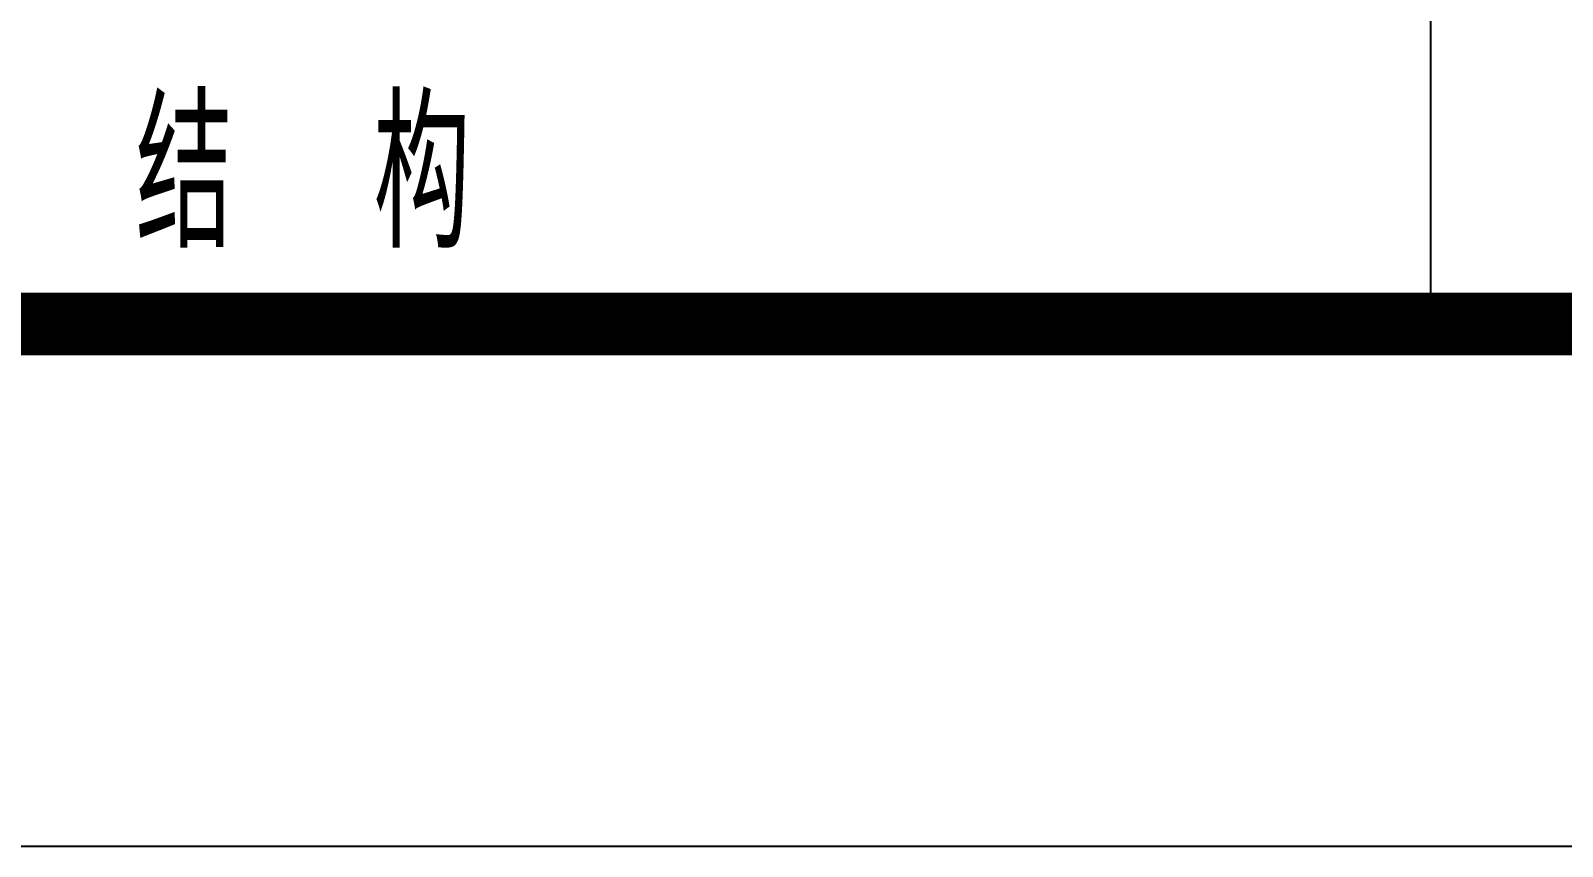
# Model space of a CAD drawing. Extents: x -2331248 to -1198620, y -977263 to -545844.
# Drawn here: x -1733635 to -1729969, y -676588 to -674636 of the extents above; entities that cross this region are included whole.
import ezdxf

# ---------------------------------------------------------------- set-up
doc = ezdxf.new("R2010")
doc.units = 0
doc.header["$LTSCALE"] = 1000
doc.header["$MEASUREMENT"] = 0
doc.layers.get('0').update_dxf_attribs({"linetype": 'CONTINUOUS'})
doc.layers.add('PUB_TITLE', color=4, linetype='CONTINUOUS')
doc.layers.add('t图框', color=222, linetype='CONTINUOUS')
doc.styles.add('房间名称', font='SIMPLEX', dxfattribs={"width": 0.7, "bigfont": '0HZTXT'})

# ---------------------------------------------------------------- blocks, each defined once
blk = doc.blocks.new('ASDDA')
at = {"layer": 't图框'}
for p, q in [((-283365.6, 3065618.5), (-283365.6, 3061618.5)), ((-315865.6, 3061618.4), (-273365.6, 3061618.4))]:
    blk.add_line(p, q, dxfattribs=at)
at = {"style": '房间名称', "width": 0.7}
blk.add_text('结  构', height=280.01, dxfattribs=at).set_placement((-285844.6, 3061764.5))

msp = doc.modelspace()

# ---------------------------------------------------------------- linework, layer by layer
at = {"layer": 'PUB_TITLE'}
msp.add_lwpolyline([(-1821659.5, -676588.1), (-1821659.5, -602338.1), (-1716534.5, -602338.1), (-1716534.5, -676588.1)], close=True, dxfattribs=at)
at = {"layer": 'PUB_TITLE', "const_width": 150}
msp.add_lwpolyline([(-1818534.5, -603588.1), (-1717784.5, -603588.1), (-1717784.5, -675338.1), (-1818534.5, -675338.1)], close=True, dxfattribs=at)

# ---------------------------------------------------------------- block references
at = {"lineweight": -3, "xscale": 1.250016957928892, "yscale": 1.250016958278138, "zscale": 1.250016957604765}
msp.add_blockref('ASDDA', (-1376072.9, -4502413.1), dxfattribs=at)

doc.saveas('drawing.dxf')
